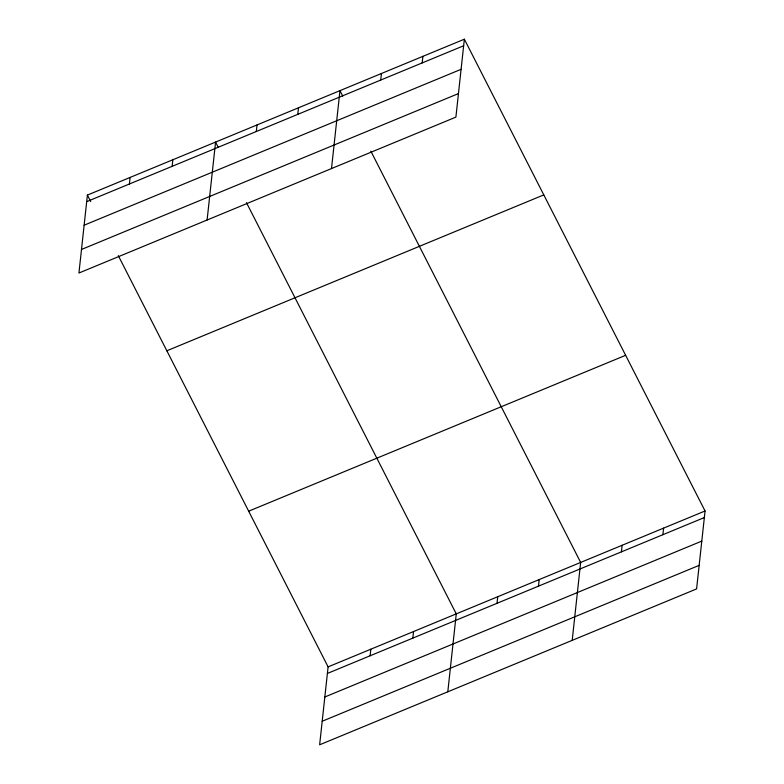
<?xml version="1.0" encoding="UTF-8"?>
<svg xmlns="http://www.w3.org/2000/svg" width="784" height="784" viewBox="0 0 784 784"><rect width="100%" height="100%" fill="white"/><g stroke="black" fill="none" stroke-linecap="round" stroke-linejoin="round"><path stroke-width="1.18" d="M87.406 195.089L78.939 273.018L455.896 117.12L464.363 39.2L87.406 195.089L90.709 201.576M129.409 183.995L130.124 177.429M172.137 166.326L172.852 159.76M207.103 220.01L215.571 142.09L218.324 147.49M256.319 131.506L257.034 124.94M297.793 114.366L298.498 107.79M331.505 168.57L339.972 90.64L342.726 96.05M380.72 80.066L381.436 73.5M118.296 255.633L328.104 666.88L319.637 744.8L696.594 588.911L705.061 510.982L464.363 39.2M422.184 62.916L422.899 56.35M370.107 655.777L370.822 649.211M412.835 638.117L413.54 631.541M447.801 691.802L456.268 613.872L246.46 202.635M497.017 603.298L497.732 596.722M538.481 586.148L539.196 579.582M572.202 640.352L580.66 562.432L370.861 151.194M621.418 551.858L622.133 545.282M662.882 534.708L663.597 528.132M86.691 201.664L463.648 45.766M84.133 225.204L461.09 69.315M81.497 249.469L458.454 93.58M166.835 350.781L543.792 194.893M248.665 511.188L625.632 355.299M328.104 666.88L705.061 510.982M327.389 673.446L704.346 517.558M324.831 696.996L701.788 541.107M322.195 721.251L699.152 565.362"/></g></svg>
